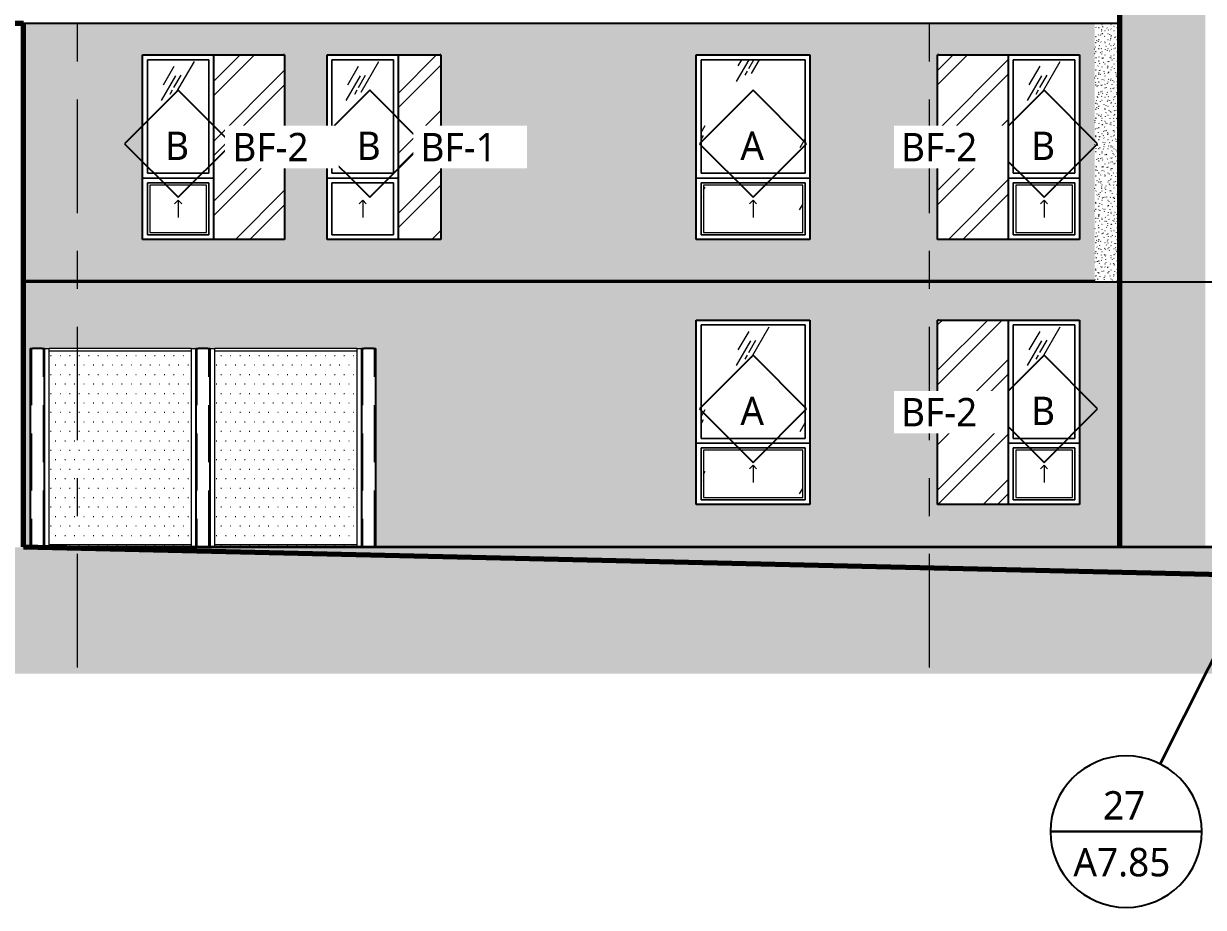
# Model space of a CAD drawing. Header units: inches. Extents: x 6 to 15224, y -733 to 6300.
# Drawn here: x 6087.3 to 6586, y 4956.8 to 5330.3 of the extents above; entities that cross this region are included whole.
import ezdxf

# ---------------------------------------------------------------- set-up
doc = ezdxf.new("R2010")
doc.units = ezdxf.units.IN
doc.header["$MEASUREMENT"] = 0
for name, pattern in [('Center 1_2_', [112, 64, -16, 16, -16]), ('Center 3_8_', [96, 48, -16, 16, -16]), ('Hidden 3_16_', [36, 24, -12])]:
    doc.linetypes.add(name, pattern=pattern)
for name, color, linetype, lineweight in [('A-ANNO-NOTE', 131, 'Continuous', 25), ('A-ANNO-SYMB', 150, 'Continuous', 13), ('A-DETL', 90, 'Continuous', 13), ('A-DETL-GENF', 92, 'Continuous', 13), ('A-FLOR-LEVL', 51, 'Continuous', 13), ('A-GLAZ', 151, 'Continuous', 25), ('A-GLAZ-CURT', 52, 'Continuous', 13), ('A-GLAZ-CWMG', 51, 'Continuous', 13), ('A-GLAZ-IDEN', 152, 'Continuous', 25), ('A-GLAZ-SILL', 1, 'Continuous', 18), ('A-WALL', 113, 'Continuous', 25), ('A-WALL-PATT', 111, 'Continuous', 25), ('G-ANNO-TEXT', 231, 'Continuous', 13), ('S-COLS', 52, 'Continuous', 25), ('S-GRID', 1, 'Continuous', 13)]:
    doc.layers.add(name, color=color, linetype=linetype, lineweight=lineweight)
doc.styles.add('Open Sans_5', font='OpenSans-Regular.ttf', dxfattribs={"height": 12})
pattern_1 = [(0, (7465.8091, 0), (5.12, 1.28), [0.16896, -3.671, 0.16896, -3.671, -20.48]), (0, (7465.8091, 0), (5.12, 1.28), [-7.68, 0.16896, -7.511, 0.16896, -3.671, -8.96]), (0, (7465.8091, 0), (5.12, 1.28), [-19.2, 0.16896, -2.391, 0.16896, -6.231]), (120, (7467.7291, 0.64), (-3.66851252, 3.79405007), [0.16896, -3.671, 0.16896, -3.671, -20.48]), (120, (7467.7291, 0.64), (-3.66851252, 3.79405007), [-7.68, 0.16896, -7.511, 0.16896, -3.671, -8.96]), (120, (7467.7291, 0.64), (-3.66851252, 3.79405007), [-19.2, 0.16896, -2.391, 0.16896, -6.231]), (240, (7468.3691, 3.2), (-1.45148748, -5.07405007), [0.16896, -3.671, 0.16896, -3.671, -20.48]), (240, (7468.3691, 3.2), (-1.45148748, -5.07405007), [-7.68, 0.16896, -7.511, 0.16896, -3.671, -8.96]), (240, (7468.3691, 3.2), (-1.45148748, -5.07405007), [-19.2, 0.16896, -2.391, 0.16896, -6.231])]
pattern_2 = [(45.064, (1529.041, 0), (-12.699375, 12.61497), []), (45.064, (1529.041, 19.2), (-12.699375, 12.61497), [])]
pattern_3 = [(0, (1548.721, 2), (0, -16), [0.25, -15.75]), (0, (1552.721, 2), (0, -16), [0.25, -15.75]), (0, (1556.721, 2), (0, -16), [0.25, -15.75]), (0, (1560.721, 2), (0, -16), [0.25, -15.75]), (0, (1548.721, 10), (0, -16), [0.25, -15.75]), (0, (1552.721, 10), (0, -16), [0.25, -15.75]), (0, (1556.721, 10), (0, -16), [0.25, -15.75]), (0, (1560.721, 10), (0, -16), [0.25, -15.75]), (0, (1550.721, 6), (0, -16), [0.25, -15.75]), (0, (1554.721, 6), (0, -16), [0.25, -15.75]), (0, (1558.721, 6), (0, -16), [0.25, -15.75]), (0, (1562.721, 6), (0, -16), [0.25, -15.75]), (0, (1550.721, 14), (0, -16), [0.25, -15.75]), (0, (1554.721, 14), (0, -16), [0.25, -15.75]), (0, (1558.721, 14), (0, -16), [0.25, -15.75]), (0, (1562.721, 14), (0, -16), [0.25, -15.75])]

# ---------------------------------------------------------------- blocks, each defined once
blk = doc.blocks.new('1-2 WD Adaptive - 4-0_x6_-6_-12420691-NORTH ELEVATION')
at = {"layer": 'A-GLAZ', "lineweight": 13}
h = blk.add_hatch(dxfattribs=at)
h.set_pattern_fill('FP_261', color=256, style=0, pattern_type=2)
h.set_pattern_definition([(59.808, (485.058, 5192.806), (144.0017, 239.99866), [9, -754.581]), (59.808, (484.324, 5186.193), (144.0017, 239.99866), [12, -751.581]), (59.808, (489.509, 5191.623), (144.0017, 239.99866), [6, -757.581]), (59.808, (487.92, 5188.844), (144.0017, 239.99866), [2, -761.581]), (59.808, (490.615, 5189.598), (144.0017, 239.99866), [15, -748.581]), (59.808, (516.033, 5159.404), (144.0017, 239.99866), [5.063, -758.519]), (59.808, (515.592, 5161.668), (144.0017, 239.99866), [6.75, -756.831]), (59.808, (514.382, 5161.525), (144.0017, 239.99866), [3.375, -760.206]), (59.808, (516.414, 5165.029), (144.0017, 239.99866), [1.125, -762.456]), (59.808, (511.2, 5158.297), (144.0017, 239.99866), [8.437, -755.144])])
h.paths.add_polyline_path([(455.56, 5155), (499.56, 5155), (499.56, 5203), (455.56, 5203), (455.56, 5195.59)])
at = {"layer": 'A-GLAZ-SILL', "lineweight": 13}
h = blk.add_hatch(dxfattribs=at)
h.set_pattern_fill('FP_260', color=256, style=0, pattern_type=2)
h.set_pattern_definition([(59.808, (485.058, 5166.806), (144.0017, 239.99866), [9, -754.581]), (59.808, (484.324, 5160.193), (144.0017, 239.99866), [12, -751.581]), (59.808, (489.509, 5165.623), (144.0017, 239.99866), [6, -757.581]), (59.808, (487.92, 5162.844), (144.0017, 239.99866), [2, -761.581]), (59.808, (490.615, 5163.598), (144.0017, 239.99866), [15, -748.581]), (59.808, (516.033, 5133.404), (144.0017, 239.99866), [5.063, -758.519]), (59.808, (515.592, 5135.668), (144.0017, 239.99866), [6.75, -756.831]), (59.808, (514.382, 5135.525), (144.0017, 239.99866), [3.375, -760.206]), (59.808, (516.414, 5139.029), (144.0017, 239.99866), [1.125, -762.456]), (59.808, (511.2, 5132.297), (144.0017, 239.99866), [8.438, -755.144])])
h.paths.add_polyline_path([(498.56, 5130), (498.56, 5150), (456.56, 5150), (456.56, 5130), (488.04, 5130)])
at = {"layer": 'A-GLAZ', "lineweight": 13}
for p, q in [((453.56, 5205), (501.56, 5205)), ((453.56, 5127), (453.56, 5205)), ((499.56, 5203), (455.56, 5203)), ((455.56, 5203), (455.56, 5155)), ((499.56, 5155), (499.56, 5203)), ((501.56, 5205), (501.56, 5127)), ((453.56, 5153), (501.56, 5153)), ((501.56, 5153), (453.56, 5153)), ((455.56, 5155), (499.56, 5155)), ((499.56, 5151), (455.56, 5151)), ((455.56, 5151), (455.56, 5129)), ((499.56, 5129), (499.56, 5151)), ((501.56, 5127), (453.56, 5127)), ((455.56, 5129), (499.56, 5129))]:
    blk.add_line(p, q, dxfattribs=at)
at = {"layer": 'A-GLAZ', "linetype": 'Hidden 3_16_', "lineweight": 13}
for q in [(476.06, 5142.17), (479.06, 5142.17), (477.56, 5136.33)]:
    blk.add_line((477.56, 5143.67), q, dxfattribs=at)
at = {"layer": 'A-GLAZ-SILL'}
for p, q in [((455.56, 5203), (499.56, 5203)), ((455.56, 5155), (455.56, 5203)), ((499.56, 5203), (455.56, 5203)), ((455.56, 5203), (455.56, 5155)), ((499.56, 5203), (499.56, 5155)), ((499.56, 5155), (499.56, 5203)), ((499.56, 5155), (455.56, 5155)), ((455.56, 5155), (499.56, 5155)), ((455.56, 5151), (499.56, 5151)), ((455.56, 5129), (455.56, 5151)), ((499.56, 5151), (455.56, 5151)), ((455.56, 5151), (455.56, 5129)), ((498.56, 5150), (456.56, 5150)), ((456.56, 5150), (456.56, 5130)), ((498.56, 5130), (498.56, 5150)), ((499.56, 5151), (499.56, 5129)), ((499.56, 5129), (499.56, 5151)), ((499.56, 5129), (455.56, 5129)), ((455.56, 5129), (499.56, 5129)), ((456.56, 5130), (498.56, 5130))]:
    blk.add_line(p, q, dxfattribs=at)
blk = doc.blocks.new('1-2 WD Adaptive-Recess-TS - 2_-6_x6_-6_ - 2_-6_ Recess L-12470954-NORTH ELEVATION')
at = {"layer": 'A-GLAZ', "lineweight": 13}
h = blk.add_hatch(dxfattribs=at)
h.set_pattern_fill('FP_262', color=256, style=0, pattern_type=2)
h.set_pattern_definition(pattern_2)
h.paths.add_polyline_path([(556.03, 5127), (585.56, 5127), (585.56, 5205), (555.56, 5205), (555.56, 5127)])
h = blk.add_hatch(dxfattribs=at)
h.set_pattern_fill('FP_264', color=256, style=0, pattern_type=2)
h.set_pattern_definition([(59.808, (608.058, 5192.806), (144.0017, 239.99866), [9, -754.581]), (59.808, (607.324, 5186.193), (144.0017, 239.99866), [12, -751.581]), (59.808, (612.509, 5191.623), (144.0017, 239.99866), [6, -757.581]), (59.808, (610.92, 5188.844), (144.0017, 239.99866), [2, -761.581]), (59.808, (613.615, 5189.598), (144.0017, 239.99866), [15, -748.581]), (59.808, (639.033, 5159.404), (144.0017, 239.99866), [5.063, -758.519]), (59.808, (638.592, 5161.668), (144.0017, 239.99866), [6.75, -756.831]), (59.808, (637.382, 5161.525), (144.0017, 239.99866), [3.375, -760.206]), (59.808, (639.414, 5165.029), (144.0017, 239.99866), [1.125, -762.456]), (59.808, (634.2, 5158.297), (144.0017, 239.99866), [8.437, -755.144])])
h.paths.add_polyline_path([(599.79, 5155), (613.56, 5155), (613.56, 5203), (587.56, 5203), (587.56, 5155), (589.41, 5155)])
at = {"layer": 'A-GLAZ-SILL', "lineweight": 13}
h = blk.add_hatch(dxfattribs=at)
h.set_pattern_fill('FP_263', color=256, style=0, pattern_type=2)
h.set_pattern_definition([(59.808, (608.058, 5166.806), (144.0017, 239.99866), [9, -754.581]), (59.808, (607.324, 5160.193), (144.0017, 239.99866), [12, -751.581]), (59.808, (612.509, 5165.623), (144.0017, 239.99866), [6, -757.581]), (59.808, (610.92, 5162.844), (144.0017, 239.99866), [2, -761.581]), (59.808, (613.615, 5163.598), (144.0017, 239.99866), [15, -748.581]), (59.808, (639.033, 5133.404), (144.0017, 239.99866), [5.062, -758.519]), (59.808, (638.592, 5135.668), (144.0017, 239.99866), [6.75, -756.831]), (59.808, (637.382, 5135.525), (144.0017, 239.99866), [3.375, -760.206]), (59.808, (639.414, 5139.029), (144.0017, 239.99866), [1.125, -762.456]), (59.808, (634.2, 5132.297), (144.0017, 239.99866), [8.438, -755.144])])
h.paths.add_polyline_path([(599.79, 5130), (612.56, 5130), (612.56, 5150), (588.56, 5150), (588.56, 5130)])
at = {"layer": 'A-GLAZ'}
for p, q in [((555.56, 5127), (555.56, 5205)), ((556.03, 5205), (555.56, 5205)), ((585.56, 5127), (585.56, 5205)), ((556.03, 5127), (555.56, 5127))]:
    blk.add_line(p, q, dxfattribs=at)
at = {"layer": 'A-GLAZ', "lineweight": 13}
for p, q in [((556.03, 5205), (615.56, 5205)), ((613.56, 5203), (587.56, 5203)), ((587.56, 5203), (587.56, 5155)), ((613.56, 5155), (613.56, 5203)), ((615.56, 5205), (615.56, 5127)), ((585.56, 5153), (615.56, 5153)), ((615.56, 5153), (585.56, 5153)), ((587.56, 5155), (613.56, 5155)), ((613.56, 5151), (587.56, 5151)), ((587.56, 5151), (587.56, 5129)), ((613.56, 5129), (613.56, 5151)), ((615.56, 5127), (556.03, 5127)), ((587.56, 5129), (613.56, 5129))]:
    blk.add_line(p, q, dxfattribs=at)
at = {"layer": 'A-GLAZ', "linetype": 'Hidden 3_16_', "lineweight": 13}
for q in [(599.06, 5142.17), (602.06, 5142.17), (600.56, 5136.33)]:
    blk.add_line((600.56, 5143.67), q, dxfattribs=at)
at = {"layer": 'A-GLAZ-SILL'}
for p, q in [((587.56, 5203), (613.56, 5203)), ((587.56, 5155), (587.56, 5203)), ((613.56, 5203), (587.56, 5203)), ((587.56, 5203), (587.56, 5155)), ((613.56, 5203), (613.56, 5155)), ((613.56, 5155), (613.56, 5203)), ((613.56, 5155), (587.56, 5155)), ((587.56, 5155), (613.56, 5155)), ((587.56, 5151), (613.56, 5151)), ((587.56, 5129), (587.56, 5151)), ((613.56, 5151), (587.56, 5151)), ((587.56, 5151), (587.56, 5129)), ((612.56, 5150), (588.56, 5150)), ((588.56, 5150), (588.56, 5130)), ((612.56, 5130), (612.56, 5150)), ((613.56, 5151), (613.56, 5129)), ((613.56, 5129), (613.56, 5151)), ((613.56, 5129), (587.56, 5129)), ((587.56, 5129), (613.56, 5129)), ((588.56, 5130), (612.56, 5130))]:
    blk.add_line(p, q, dxfattribs=at)
blk = doc.blocks.new('1-2 WD Adaptive-Recess-TS - 2_-6_x6_-6_ - 2_-6_ Recess L-V118-NORTH ELEVATION')
at = {"layer": 'A-GLAZ', "lineweight": 13}
h = blk.add_hatch(dxfattribs=at)
h.set_pattern_fill('FP_262', color=256, style=0, pattern_type=2)
h.set_pattern_definition(pattern_2)
h.paths.add_polyline_path([(555.56, 5239), (585.56, 5239), (585.56, 5317), (555.56, 5317), (555.56, 5265.56)])
h = blk.add_hatch(dxfattribs=at)
h.set_pattern_fill('FP_266', color=256, style=0, pattern_type=2)
h.set_pattern_definition([(59.808, (608.058, 5304.806), (144.0017, 239.99866), [9, -754.581]), (59.808, (607.324, 5298.193), (144.0017, 239.99866), [12, -751.581]), (59.808, (612.509, 5303.623), (144.0017, 239.99866), [6, -757.581]), (59.808, (610.92, 5300.844), (144.0017, 239.99866), [2, -761.581]), (59.808, (613.615, 5301.598), (144.0017, 239.99866), [15, -748.581]), (59.808, (639.033, 5271.404), (144.0017, 239.99866), [5.063, -758.519]), (59.808, (638.592, 5273.668), (144.0017, 239.99866), [6.75, -756.831]), (59.808, (637.382, 5273.525), (144.0017, 239.99866), [3.375, -760.206]), (59.808, (639.414, 5277.029), (144.0017, 239.99866), [1.125, -762.456]), (59.808, (634.2, 5270.297), (144.0017, 239.99866), [8.437, -755.144])])
h.paths.add_polyline_path([(613.56, 5267), (613.56, 5315), (587.56, 5315), (587.56, 5267), (599.79, 5267)])
at = {"layer": 'A-GLAZ-SILL', "lineweight": 13}
h = blk.add_hatch(dxfattribs=at)
h.set_pattern_fill('FP_265', color=256, style=0, pattern_type=2)
h.set_pattern_definition([(59.808, (608.058, 5278.806), (144.0017, 239.99866), [9, -754.581]), (59.808, (607.324, 5272.193), (144.0017, 239.99866), [12, -751.581]), (59.808, (612.509, 5277.623), (144.0017, 239.99866), [6, -757.581]), (59.808, (610.92, 5274.844), (144.0017, 239.99866), [2, -761.581]), (59.808, (613.615, 5275.598), (144.0017, 239.99866), [15, -748.581]), (59.808, (639.033, 5245.404), (144.0017, 239.99866), [5.062, -758.519]), (59.808, (638.592, 5247.668), (144.0017, 239.99866), [6.75, -756.831]), (59.808, (637.382, 5247.525), (144.0017, 239.99866), [3.375, -760.206]), (59.808, (639.414, 5251.029), (144.0017, 239.99866), [1.125, -762.456]), (59.808, (634.2, 5244.297), (144.0017, 239.99866), [8.438, -755.144])])
h.paths.add_polyline_path([(608.56, 5242), (612.56, 5242), (612.56, 5262), (588.56, 5262), (588.56, 5242), (599.79, 5242)])
at = {"layer": 'A-GLAZ'}
for p, q in [((555.56, 5239), (555.56, 5317)), ((556.03, 5317), (555.56, 5317)), ((585.56, 5239), (585.56, 5317)), ((556.03, 5239), (555.56, 5239))]:
    blk.add_line(p, q, dxfattribs=at)
at = {"layer": 'A-GLAZ', "lineweight": 13}
for p, q in [((556.03, 5317), (615.56, 5317)), ((615.56, 5317), (615.56, 5239)), ((613.56, 5315), (587.56, 5315)), ((587.56, 5315), (587.56, 5267)), ((613.56, 5267), (613.56, 5315)), ((587.56, 5267), (613.56, 5267)), ((585.56, 5265), (615.56, 5265)), ((615.56, 5265), (585.56, 5265)), ((613.56, 5263), (587.56, 5263)), ((587.56, 5263), (587.56, 5241)), ((613.56, 5241), (613.56, 5263)), ((587.56, 5241), (613.56, 5241)), ((615.56, 5239), (556.03, 5239))]:
    blk.add_line(p, q, dxfattribs=at)
at = {"layer": 'A-GLAZ', "linetype": 'Hidden 3_16_', "lineweight": 13}
for q in [(599.06, 5254.17), (602.06, 5254.17), (600.56, 5248.33)]:
    blk.add_line((600.56, 5255.67), q, dxfattribs=at)
at = {"layer": 'A-GLAZ-SILL'}
for p, q in [((587.56, 5315), (613.56, 5315)), ((587.56, 5267), (587.56, 5315)), ((613.56, 5315), (587.56, 5315)), ((587.56, 5315), (587.56, 5267)), ((613.56, 5315), (613.56, 5267)), ((613.56, 5267), (613.56, 5315)), ((613.56, 5267), (587.56, 5267)), ((587.56, 5267), (613.56, 5267)), ((587.56, 5263), (613.56, 5263)), ((587.56, 5241), (587.56, 5263)), ((613.56, 5263), (587.56, 5263)), ((587.56, 5263), (587.56, 5241)), ((612.56, 5262), (588.56, 5262)), ((588.56, 5262), (588.56, 5242)), ((612.56, 5242), (612.56, 5262)), ((613.56, 5263), (613.56, 5241)), ((613.56, 5241), (613.56, 5263)), ((613.56, 5241), (587.56, 5241)), ((587.56, 5241), (613.56, 5241)), ((588.56, 5242), (612.56, 5242))]:
    blk.add_line(p, q, dxfattribs=at)
blk = doc.blocks.new('1-2 WD Adaptive-Recess-TS - 2_-6_x6_-6_ - 1_-6_ Recess R-12470943-NORTH ELEVATION')
at = {"layer": 'A-GLAZ', "lineweight": 13}
h = blk.add_hatch(dxfattribs=at)
h.set_pattern_fill('FP_267', color=256, style=0, pattern_type=2)
h.set_pattern_definition([(45.176, (1556.692, 0), (-12.593947, 12.671336), []), (45.176, (1556.692, 19.2), (-12.593947, 12.671336), [])])
h.paths.add_polyline_path([(345.56, 5239), (345.56, 5317), (327.56, 5317), (327.56, 5239), (339.05, 5239)])
h = blk.add_hatch(dxfattribs=at)
h.set_pattern_fill('FP_269', color=256, style=0, pattern_type=2)
h.set_pattern_definition([(59.808, (320.058, 5304.806), (144.0017, 239.99866), [9, -754.581]), (59.808, (319.324, 5298.193), (144.0017, 239.99866), [12, -751.581]), (59.808, (324.509, 5303.623), (144.0017, 239.99866), [6, -757.581]), (59.808, (322.92, 5300.844), (144.0017, 239.99866), [2, -761.581]), (59.808, (325.615, 5301.598), (144.0017, 239.99866), [15, -748.581]), (59.808, (351.033, 5271.404), (144.0017, 239.99866), [5.063, -758.519]), (59.808, (350.592, 5273.668), (144.0017, 239.99866), [6.75, -756.831]), (59.808, (349.382, 5273.525), (144.0017, 239.99866), [3.375, -760.206]), (59.808, (351.414, 5277.029), (144.0017, 239.99866), [1.125, -762.456]), (59.808, (346.2, 5270.297), (144.0017, 239.99866), [8.437, -755.144])])
h.paths.add_polyline_path([(325.56, 5267), (325.56, 5315), (299.56, 5315), (299.56, 5267), (301.8, 5267)])
h = blk.add_hatch(dxfattribs=at)
h.set_pattern_fill('FP_268', color=256, style=0, pattern_type=2)
h.set_pattern_definition([(59.808, (320.058, 5278.806), (144.0017, 239.99866), [9, -754.581]), (59.808, (319.324, 5272.193), (144.0017, 239.99866), [12, -751.581]), (59.808, (324.509, 5277.623), (144.0017, 239.99866), [6, -757.581]), (59.808, (322.92, 5274.844), (144.0017, 239.99866), [2, -761.581]), (59.808, (325.615, 5275.598), (144.0017, 239.99866), [15, -748.581]), (59.808, (351.033, 5245.404), (144.0017, 239.99866), [5.062, -758.519]), (59.808, (350.592, 5247.668), (144.0017, 239.99866), [6.75, -756.831]), (59.808, (349.382, 5247.525), (144.0017, 239.99866), [3.375, -760.206]), (59.808, (351.414, 5251.029), (144.0017, 239.99866), [1.125, -762.456]), (59.808, (346.2, 5244.297), (144.0017, 239.99866), [8.438, -755.144])])
h.paths.add_polyline_path([(325.56, 5241), (325.56, 5263), (299.56, 5263), (299.56, 5241), (321.56, 5241)])
for p, q in [((297.56, 5317), (345.28, 5317)), ((297.56, 5239), (297.56, 5317)), ((325.56, 5315), (299.56, 5315)), ((299.56, 5315), (299.56, 5267)), ((325.56, 5267), (325.56, 5315)), ((299.56, 5267), (325.56, 5267)), ((297.56, 5265), (327.56, 5265)), ((327.56, 5265), (297.56, 5265)), ((325.56, 5263), (299.56, 5263)), ((299.56, 5263), (299.56, 5241)), ((325.56, 5241), (325.56, 5263)), ((299.56, 5241), (325.56, 5241)), ((345.28, 5239), (297.56, 5239))]:
    blk.add_line(p, q, dxfattribs=at)
at = {"layer": 'A-GLAZ'}
for p, q in [((327.56, 5317), (327.56, 5239)), ((345.56, 5317), (345.28, 5317)), ((345.56, 5317), (345.56, 5239)), ((345.56, 5239), (345.28, 5239))]:
    blk.add_line(p, q, dxfattribs=at)
at = {"layer": 'A-GLAZ', "linetype": 'Hidden 3_16_', "lineweight": 13}
for q in [(311.06, 5254.17), (314.06, 5254.17), (312.56, 5248.33)]:
    blk.add_line((312.56, 5255.67), q, dxfattribs=at)
at = {"layer": 'A-GLAZ-SILL'}
for p, q in [((299.56, 5315), (325.56, 5315)), ((299.56, 5267), (299.56, 5315)), ((325.56, 5315), (299.56, 5315)), ((299.56, 5315), (299.56, 5267)), ((325.56, 5315), (325.56, 5267)), ((325.56, 5267), (325.56, 5315)), ((325.56, 5267), (299.56, 5267)), ((299.56, 5267), (325.56, 5267)), ((299.56, 5263), (325.56, 5263)), ((299.56, 5241), (299.56, 5263)), ((325.56, 5263), (299.56, 5263)), ((299.56, 5263), (299.56, 5241)), ((325.56, 5263), (325.56, 5241)), ((325.56, 5241), (325.56, 5263)), ((325.56, 5241), (299.56, 5241)), ((299.56, 5241), (325.56, 5241))]:
    blk.add_line(p, q, dxfattribs=at)
blk = doc.blocks.new('1-2 WD Adaptive-Recess-TS - 2_-6_x6_-6_ - 2_-6_ Recess R-12470932-NORTH ELEVATION')
at = {"layer": 'A-GLAZ', "lineweight": 13}
h = blk.add_hatch(dxfattribs=at)
h.set_pattern_fill('FP_270', color=256, style=0, pattern_type=2)
h.set_pattern_definition([(45.064, (1556.4, 0), (-12.64331, 12.67116), []), (45.064, (1556.4, 19.2), (-12.64331, 12.67116), [])])
h.paths.add_polyline_path([(249.56, 5239), (279.56, 5239), (279.56, 5317), (249.56, 5317), (249.56, 5249.29)])
h = blk.add_hatch(dxfattribs=at)
h.set_pattern_fill('FP_272', color=256, style=0, pattern_type=2)
h.set_pattern_definition([(59.808, (242.058, 5304.806), (144.0017, 239.99866), [9, -754.581]), (59.808, (241.324, 5298.193), (144.0017, 239.99866), [12, -751.581]), (59.808, (246.509, 5303.623), (144.0017, 239.99866), [6, -757.581]), (59.808, (244.92, 5300.844), (144.0017, 239.99866), [2, -761.581]), (59.808, (247.615, 5301.598), (144.0017, 239.99866), [15, -748.581]), (59.808, (273.033, 5271.404), (144.0017, 239.99866), [5.063, -758.519]), (59.808, (272.592, 5273.668), (144.0017, 239.99866), [6.75, -756.831]), (59.808, (271.382, 5273.525), (144.0017, 239.99866), [3.375, -760.206]), (59.808, (273.414, 5277.029), (144.0017, 239.99866), [1.125, -762.456]), (59.808, (268.2, 5270.297), (144.0017, 239.99866), [8.437, -755.144])])
h.paths.add_polyline_path([(227.3, 5267), (247.56, 5267), (247.56, 5315), (221.56, 5315), (221.56, 5267)])
at = {"layer": 'A-GLAZ-SILL', "lineweight": 13}
h = blk.add_hatch(dxfattribs=at)
h.set_pattern_fill('FP_271', color=256, style=0, pattern_type=2)
h.set_pattern_definition([(59.808, (242.058, 5278.806), (144.0017, 239.99866), [9, -754.581]), (59.808, (241.324, 5272.193), (144.0017, 239.99866), [12, -751.581]), (59.808, (246.509, 5277.623), (144.0017, 239.99866), [6, -757.581]), (59.808, (244.92, 5274.844), (144.0017, 239.99866), [2, -761.581]), (59.808, (247.615, 5275.598), (144.0017, 239.99866), [15, -748.581]), (59.808, (273.033, 5245.404), (144.0017, 239.99866), [5.062, -758.519]), (59.808, (272.592, 5247.668), (144.0017, 239.99866), [6.75, -756.831]), (59.808, (271.382, 5247.525), (144.0017, 239.99866), [3.375, -760.206]), (59.808, (273.414, 5251.029), (144.0017, 239.99866), [1.125, -762.456]), (59.808, (268.2, 5244.297), (144.0017, 239.99866), [8.438, -755.144])])
h.paths.add_polyline_path([(246.56, 5242), (246.56, 5262), (222.56, 5262), (222.56, 5242), (228.31, 5242)])
at = {"layer": 'A-GLAZ', "lineweight": 13}
for p, q in [((219.56, 5317), (279.09, 5317)), ((219.56, 5239), (219.56, 5317)), ((247.56, 5315), (221.56, 5315)), ((221.56, 5315), (221.56, 5267)), ((247.56, 5267), (247.56, 5315)), ((221.56, 5267), (247.56, 5267)), ((219.56, 5265), (249.56, 5265)), ((249.56, 5265), (219.56, 5265)), ((247.56, 5263), (221.56, 5263)), ((221.56, 5263), (221.56, 5241)), ((247.56, 5241), (247.56, 5263)), ((221.56, 5241), (247.56, 5241)), ((279.09, 5239), (219.56, 5239))]:
    blk.add_line(p, q, dxfattribs=at)
at = {"layer": 'A-GLAZ'}
for p, q in [((249.56, 5317), (249.56, 5239)), ((279.56, 5317), (279.09, 5317)), ((279.56, 5317), (279.56, 5239)), ((279.56, 5239), (279.09, 5239))]:
    blk.add_line(p, q, dxfattribs=at)
at = {"layer": 'A-GLAZ', "linetype": 'Hidden 3_16_', "lineweight": 13}
for q in [(233.06, 5254.17), (236.06, 5254.17), (234.56, 5248.33)]:
    blk.add_line((234.56, 5255.67), q, dxfattribs=at)
at = {"layer": 'A-GLAZ-SILL'}
for p, q in [((221.56, 5315), (247.56, 5315)), ((221.56, 5267), (221.56, 5315)), ((247.56, 5315), (221.56, 5315)), ((221.56, 5315), (221.56, 5267)), ((247.56, 5315), (247.56, 5267)), ((247.56, 5267), (247.56, 5315)), ((247.56, 5267), (221.56, 5267)), ((221.56, 5267), (247.56, 5267)), ((221.56, 5263), (247.56, 5263)), ((221.56, 5241), (221.56, 5263)), ((247.56, 5263), (221.56, 5263)), ((221.56, 5263), (221.56, 5241)), ((246.56, 5262), (222.56, 5262)), ((222.56, 5262), (222.56, 5242)), ((246.56, 5242), (246.56, 5262)), ((247.56, 5263), (247.56, 5241)), ((247.56, 5241), (247.56, 5263)), ((247.56, 5241), (221.56, 5241)), ((221.56, 5241), (247.56, 5241)), ((222.56, 5242), (246.56, 5242))]:
    blk.add_line(p, q, dxfattribs=at)
blk = doc.blocks.new('HSS-Hollow Structural Section-Column-IL - HSS6X6X_500-17041125-NORTH ELEVATION')
at = {"layer": 'S-COLS'}
for p, q in [((312.06, 5193), (312.06, 5109)), ((312.06, 5193), (312.99, 5193)), ((317.13, 5193), (312.99, 5193)), ((317.13, 5193), (318.06, 5193)), ((318.06, 5109), (318.06, 5193))]:
    blk.add_line(p, q, dxfattribs=at)
at = {"layer": 'S-COLS', "linetype": 'Hidden 3_16_', "lineweight": 18}
for p, q in [((312.53, 5193), (312.53, 5109)), ((317.6, 5109), (317.6, 5193))]:
    blk.add_line(p, q, dxfattribs=at)
blk = doc.blocks.new('System Panel - Guardrail Mesh-19833315-NORTH ELEVATION')
at = {"layer": 'A-GLAZ-CURT'}
h = blk.add_hatch(dxfattribs=at)
h.set_pattern_fill('FP_303', color=256, style=0, pattern_type=2)
h.set_pattern_definition(pattern_3)
h.paths.add_polyline_path([(180.06, 5110), (240.06, 5110), (240.06, 5192), (180.06, 5192), (180.06, 5116.87)])
blk = doc.blocks.new('Rectangular Mullion - Guardail Horizontal-19832308-NORTH ELEVATION')
at = {"layer": 'A-GLAZ-CWMG'}
for p, q in [((240.06, 5193), (180.06, 5193)), ((180.06, 5192), (240.06, 5192))]:
    blk.add_line(p, q, dxfattribs=at)
blk = doc.blocks.new('Rectangular Mullion - Guardail Horizontal-19832309-NORTH ELEVATION')
at = {"layer": 'A-GLAZ-CWMG'}
blk.add_line((240.06, 5110), (180.06, 5110), dxfattribs=at)
blk = doc.blocks.new('Rectangular Mullion - Guardrail Vertical-19833316-NORTH ELEVATION')
at = {"layer": 'A-GLAZ-CWMG'}
for q in [(242.06, 5193), (240.06, 5109)]:
    blk.add_line((240.06, 5193), q, dxfattribs=at)
blk = doc.blocks.new('Rectangular Mullion - Guardrail Vertical-19833317-NORTH ELEVATION')
at = {"layer": 'A-GLAZ-CWMG'}
for p in [(178.06, 5193), (180.06, 5109)]:
    blk.add_line(p, (180.06, 5193), dxfattribs=at)
blk = doc.blocks.new('System Panel - Guardrail Mesh-V146-NORTH ELEVATION')
at = {"layer": 'A-GLAZ-CURT'}
h = blk.add_hatch(dxfattribs=at)
h.set_pattern_fill('FP_303', color=256, style=0, pattern_type=2)
h.set_pattern_definition(pattern_3)
h.paths.add_polyline_path([(310.06, 5110), (310.06, 5192), (250.06, 5192), (250.06, 5110), (301.8, 5110)])
blk = doc.blocks.new('TAG Window-AM - Standard-51685-NORTH ELEVATION')
at = {"layer": 'A-GLAZ-IDEN'}
for p, q in [((1541.89, 5558), (1519.26, 5535.38)), ((1564.52, 5535.38), (1541.89, 5558)), ((1519.26, 5535.38), (1541.89, 5512.75)), ((1541.89, 5512.75), (1564.52, 5535.38))]:
    blk.add_line(p, q, dxfattribs=at)
blk = doc.blocks.new('Elevation - CDs-920680-NORTH ELEVATION')
at = {"layer": 'A-ANNO-NOTE'}
for p, q in [((603.24, 4988.83), (667.24, 4988.83)), ((667.24, 4988.83), (603.24, 4988.83))]:
    blk.add_line(p, q, dxfattribs=at)
for start, end in [(0, 180), (180, 0)]:
    blk.add_arc((635.24, 4988.83), 32, start, end, dxfattribs=at)

msp = doc.modelspace()

# ---------------------------------------------------------------- hatches: boundary and pattern name
at = {"layer": 'A-DETL-GENF'}
msp.add_hatch(color=29, dxfattribs=at).paths.add_polyline_path([(6257.13336923, 5055.64040001), (8156.86636923, 5055.64040001), (8156.86636923, 5064), (8113.6488696, 5064), (8113.6488696, 5070), (7783.6488696, 5070), (6087.3363696, 5109), (5772.88770256, 5109), (5772.88770256, 5055.64040001), (6219.88370256, 5055.64040001)])
h = msp.add_hatch(dxfattribs=at)
h.set_pattern_fill('FP_308', color=8, style=0, pattern_type=2)
h.set_pattern_definition([(50, (7465.809, 0), (18.362056, -1.60683), [1.92, -21.12]), (355, (7465.81, 0), (-3.55226, 19.255874), [1.536, -16.896]), (100.451, (7467.339, -0.134), (14.81021, 17.649286), [1.632, -17.949]), (46.184, (7465.81, 5.12), (27.32125, -4.23761), [2.88, -31.68]), (96.636, (7468.086, 4.767), (23.92754, 24.93717), [2.448, -26.924]), (351.184, (7465.81, 5.12), (23.92765, 24.93743), [2.304, -25.344]), (21, (7468.369, 3.84), (15.28081, -10.307465), [1.92, -21.12]), (326, (7468.37, 3.84), (6.22856, 18.563735), [1.536, -16.896]), (71.451, (7469.643, 2.981), (21.509846, 8.25628), [1.632, -17.949]), (37.5, (7465.809, 0), (0.311095, 8.5225365), [0.16896, -16.522, 0.16896, -16.983, -16.96]), (37.5, (7465.809, 0), (0.311095, 8.5225365), [-33.843, 0.16896, -16.791]), (7.5, (7465.809, 0), (6.734636, 10.097431), [0.16896, -9.61, 0.16896, -16.138, -6.464]), (7.5, (7465.809, 0), (6.734636, 10.097431), [-26.086, 0.16896, -6.295]), (327.5, (7460.1, 0), (13.666107, -0.577186), [0.16896, -6.231, 0.16896, -19.799, -26.496]), (327.5, (7460.1, 0), (13.666107, -0.577186), [-26.368, 0.16896, -26.327]), (317.5, (7457.54, 0), (14.929853, 2.562859), [0.16896, -8.151, 0.16896, -13.092, -18.816]), (317.5, (7457.54, 0), (14.929853, 2.562859), [-21.581, 0.16896, -18.647])])
h.paths.add_polyline_path([(7891.4613696, 5070), (7915.4613696, 5070), (7915.4613696, 5077), (7903.4613696, 5077), (7903.4613696, 5085), (7891.4613696, 5085), (7891.4613696, 5093), (7879.4613696, 5093), (7879.4613696, 5101), (7867.4613696, 5101), (7867.4613696, 5109), (6089.50986923, 5108.95002897), (7785.1488696, 5070), (7879.4613696, 5070)])
at = {"layer": 'A-WALL-PATT'}
for points in [[(6550.4613696, 5221), (6586.8363696, 5221), (6586.8363696, 5348.25), (6550.4613696, 5348.25), (6550.4613696, 5221.75)], [(6586.8363696, 5109), (6586.8363696, 5221), (6550.4613696, 5221), (6550.4613696, 5109)]]:
    msp.add_hatch(color=256, dxfattribs=at).paths.add_polyline_path(points)
at = {"layer": 'A-WALL-PATT', "lineweight": 13}
h = msp.add_hatch(dxfattribs=at)
h.set_pattern_fill('FP_144', color=256, style=0, pattern_type=2)
h.set_pattern_definition(pattern_1)
h.paths.add_polyline_path([(6087.3363696, 5221.75), (6540.0238696, 5221.75), (6540.0238696, 5330.25), (6087.3363696, 5330.25), (6087.3363696, 5239)])
h.paths.add_polyline_path([(6219.88370256, 5239), (6215.6488696, 5239), (6215.6488696, 5317), (6263.6488696, 5317), (6263.6488696, 5239), (6257.13336923, 5239)])
h.paths.add_polyline_path([(6473.6488696, 5239), (6473.6488696, 5317), (6533.6488696, 5317), (6533.6488696, 5239), (6480.63136923, 5239)])
h.paths.add_polyline_path([(6197.6488696, 5239), (6137.6488696, 5239), (6137.6488696, 5317), (6197.6488696, 5317), (6197.6488696, 5259.57142857)])
h.paths.add_polyline_path([(6419.6488696, 5239), (6371.6488696, 5239), (6371.6488696, 5317), (6419.6488696, 5317), (6419.6488696, 5265.56440001)])
h = msp.add_hatch(dxfattribs=at)
h.set_pattern_fill('FP_144', color=256, style=0, pattern_type=2)
h.set_pattern_definition(pattern_1)
h.paths.add_polyline_path([(6550.4613696, 5221), (6550.4613696, 5330.25), (6540.0238696, 5330.25), (6540.0238696, 5221), (6548.6488696, 5221)])
h = msp.add_hatch(dxfattribs=at)
h.set_pattern_fill('FP_144', color=256, style=0, pattern_type=2)
h.set_pattern_definition(pattern_1)
h.paths.add_polyline_path([(6257.13336923, 5109), (6550.4613696, 5109), (6550.4613696, 5221), (6087.3363696, 5221), (6087.3363696, 5109), (6090.1488696, 5109), (6090.20169806, 5193), (6236.1488696, 5193), (6236.1488696, 5109), (6238.50853589, 5109)])
h.paths.add_polyline_path([(6533.6488696, 5127), (6473.6488696, 5127), (6473.6488696, 5205), (6533.6488696, 5205), (6533.6488696, 5195.58973334)])
h.paths.add_polyline_path([(6406.13203589, 5127), (6371.6488696, 5127), (6371.6488696, 5205), (6419.6488696, 5205), (6419.6488696, 5127)])
h = msp.add_hatch(dxfattribs=at)
h.set_pattern_fill('FP_144', color=256, style=0, pattern_type=2)
h.set_pattern_definition(pattern_1)
h.paths.add_polyline_path([(6088.3363696, 5221), (6540.0238696, 5221), (6540.0238696, 5221.75), (6088.3363696, 5221.75)])

# ---------------------------------------------------------------- linework, layer by layer
at = {"layer": 'A-ANNO-SYMB', "lineweight": 35}
msp.add_line((6610.89126304, 5103.3583984), (6567.70175039, 5017.42354983), dxfattribs=at)
at = {"layer": 'A-DETL', "lineweight": 70}
for p, q in [((6550.4613696, 6037), (6550.4613696, 5109)), ((6087.3363696, 5330.25), (5883.2113696, 5330.25)), ((6087.3363696, 5109.12572076), (6087.3363696, 5330.25)), ((7783.6488696, 5070), (6087.3363696, 5109))]:
    msp.add_line(p, q, dxfattribs=at)
at = {"layer": 'A-DETL', "lineweight": 35}
msp.add_line((7867.4613696, 5109), (6087.3363696, 5109), dxfattribs=at)
at = {"layer": 'A-FLOR-LEVL', "linetype": 'Center 1_2_'}
for p, q in [((5788.49234292, 5221), (8064.94482678, 5221)), ((5788.49234292, 5109), (8064.94482678, 5109))]:
    msp.add_line(p, q, dxfattribs=at)
at = {"layer": 'A-WALL'}
for p, q in [((6550.4613696, 5968.625), (6550.4613696, 5109)), ((6550.4613696, 5330.25), (5883.2113696, 5330.25)), ((6087.3363696, 5330.25), (6087.3363696, 5221.75)), ((6137.6488696, 5317), (6197.1787943, 5317)), ((6137.6488696, 5239), (6137.6488696, 5317)), ((6215.6488696, 5317), (6263.36682442, 5317)), ((6215.6488696, 5239), (6215.6488696, 5317)), ((6371.6488696, 5239), (6371.6488696, 5317)), ((6371.6488696, 5317), (6419.6488696, 5317)), ((6419.6488696, 5317), (6419.6488696, 5239)), ((6474.11894489, 5317), (6533.6488696, 5317)), ((6533.6488696, 5317), (6533.6488696, 5239)), ((6197.1787943, 5239), (6137.6488696, 5239)), ((6263.36682442, 5239), (6215.6488696, 5239)), ((6419.6488696, 5239), (6371.6488696, 5239)), ((6533.6488696, 5239), (6474.11894489, 5239)), ((6087.3363696, 5221.75), (6540.0238696, 5221.75)), ((6640.3988696, 5221), (6087.3363696, 5221)), ((6087.3363696, 5221), (6087.3363696, 5109)), ((6088.3363696, 5221.75), (6088.3363696, 5221)), ((6540.0238696, 5221), (6540.0238696, 5221.75)), ((6371.6488696, 5127), (6371.6488696, 5205)), ((6371.6488696, 5205), (6419.6488696, 5205)), ((6419.6488696, 5205), (6419.6488696, 5127)), ((6474.11894489, 5205), (6533.6488696, 5205)), ((6533.6488696, 5205), (6533.6488696, 5127)), ((6419.6488696, 5127), (6371.6488696, 5127)), ((6533.6488696, 5127), (6474.11894489, 5127))]:
    msp.add_line(p, q, dxfattribs=at)
at = {"layer": 'S-GRID', "linetype": 'Center 3_8_'}
for p, q in [((6110.1488696, 5058.19108611), (6110.1488696, 6219.06052942)), ((6470.1488696, 5058.19108611), (6470.1488696, 6219.06052942))]:
    msp.add_line(p, q, dxfattribs=at)

# ---------------------------------------------------------------- block references
at = {"layer": 'A-ANNO-NOTE', "lineweight": 35}
msp.add_blockref('Elevation - CDs-920680-NORTH ELEVATION', (5918.08809281, 0), dxfattribs=at)
at = {"layer": 'A-GLAZ'}
for name, p in [('1-2 WD Adaptive-Recess-TS - 2_-6_x6_-6_ - 2_-6_ Recess R-12470932-NORTH ELEVATION', (5918.08809281, 0)), ('1-2 WD Adaptive-Recess-TS - 2_-6_x6_-6_ - 1_-6_ Recess R-12470943-NORTH ELEVATION', (5918.08809281, 0)), ('1-2 WD Adaptive - 4-0_x6_-6_-12420691-NORTH ELEVATION', (5918.08809281, 112)), ('1-2 WD Adaptive-Recess-TS - 2_-6_x6_-6_ - 2_-6_ Recess L-V118-NORTH ELEVATION', (5918.08809281, 0)), ('1-2 WD Adaptive - 4-0_x6_-6_-12420691-NORTH ELEVATION', (5918.08809281, 0)), ('1-2 WD Adaptive-Recess-TS - 2_-6_x6_-6_ - 2_-6_ Recess L-12470954-NORTH ELEVATION', (5918.08809281, 0))]:
    msp.add_blockref(name, p, dxfattribs=at)
at = {"layer": 'A-GLAZ-CURT'}
for name in ['System Panel - Guardrail Mesh-19833315-NORTH ELEVATION', 'System Panel - Guardrail Mesh-V146-NORTH ELEVATION']:
    msp.add_blockref(name, (5918.08809281, 0), dxfattribs=at)
at = {"layer": 'A-GLAZ-CWMG'}
for name, p in [('Rectangular Mullion - Guardrail Vertical-19833317-NORTH ELEVATION', (5918.08809281, 0)), ('Rectangular Mullion - Guardail Horizontal-19832308-NORTH ELEVATION', (5918.08809281, 0)), ('Rectangular Mullion - Guardrail Vertical-19833316-NORTH ELEVATION', (5918.08809281, 0)), ('Rectangular Mullion - Guardrail Vertical-19833317-NORTH ELEVATION', (5988.08809281, 0)), ('Rectangular Mullion - Guardail Horizontal-19832308-NORTH ELEVATION', (5988.08809281, 0)), ('Rectangular Mullion - Guardrail Vertical-19833316-NORTH ELEVATION', (5988.08809281, 0)), ('Rectangular Mullion - Guardail Horizontal-19832309-NORTH ELEVATION', (5918.08809281, 0)), ('Rectangular Mullion - Guardail Horizontal-19832309-NORTH ELEVATION', (5988.08809281, 0))]:
    msp.add_blockref(name, p, dxfattribs=at)
at = {"layer": 'A-GLAZ-IDEN'}
for p in [(4610.75961283, -255.875), (4691.75961283, -255.875), (4853.75961283, -255.875), (4976.75961283, -255.875), (4853.75961283, -367.875), (4976.75961283, -367.875)]:
    msp.add_blockref('TAG Window-AM - Standard-51685-NORTH ELEVATION', p, dxfattribs=at)
at = {"layer": 'S-COLS', "linetype": 'Hidden 3_16_', "lineweight": 18}
for p in [(5778.08809281, 0), (5848.08809281, 0), (5918.08809281, 0)]:
    msp.add_blockref('HSS-Hollow Structural Section-Column-IL - HSS6X6X_500-17041125-NORTH ELEVATION', p, dxfattribs=at)

# ---------------------------------------------------------------- texts
at = {"layer": 'A-ANNO-SYMB', "char_height": 12, "attachment_point": 1, "style": 'Open Sans_5'}
for s, insert, width in [('27', (6543.5463488, 5005.9469991), 23.432), ('A7.85', (6531.02351416, 4981.9469991), 53.732)]:
    msp.add_mtext(s, dxfattribs=dict(at, insert=insert, width=width))
at = {"layer": 'A-GLAZ-IDEN', "lineweight": 13, "char_height": 12, "attachment_point": 1, "style": 'Open Sans_5'}
for s, insert, width in [('B', (6147.10663293, 5284.63131631), 13.332), ('B', (6228.10663293, 5284.63131631), 13.332), ('A', (6390.28301088, 5284.63131631), 12.928), ('B', (6513.10663293, 5284.63131631), 13.332), ('A', (6390.28301088, 5172.63131631), 12.928), ('B', (6513.10663293, 5172.63131631), 13.332)]:
    msp.add_mtext(s, dxfattribs=dict(at, insert=insert, width=width))

# ---------------------------------------------------------------- next in the draw order: texts
at = {"layer": 'G-ANNO-TEXT', "color": 7, "char_height": 12, "width": 42.016, "attachment_point": 1, "style": 'Open Sans_5', "bg_fill": 3, "box_fill_scale": 1.25, "bg_fill_color": 256, "bg_fill_true_color": 13158600, "bg_fill_transparency": 0}
for s, insert in [('BF-2', (6175.53028042, 5284.07755534)), ('BF-1', (6255.07323643, 5284.07755534)), ('BF-2', (6458.15402952, 5284.07755534)), ('BF-2', (6458.15402952, 5172.07755534))]:
    msp.add_mtext(s, dxfattribs=dict(at, insert=insert))

doc.saveas('drawing.dxf')
